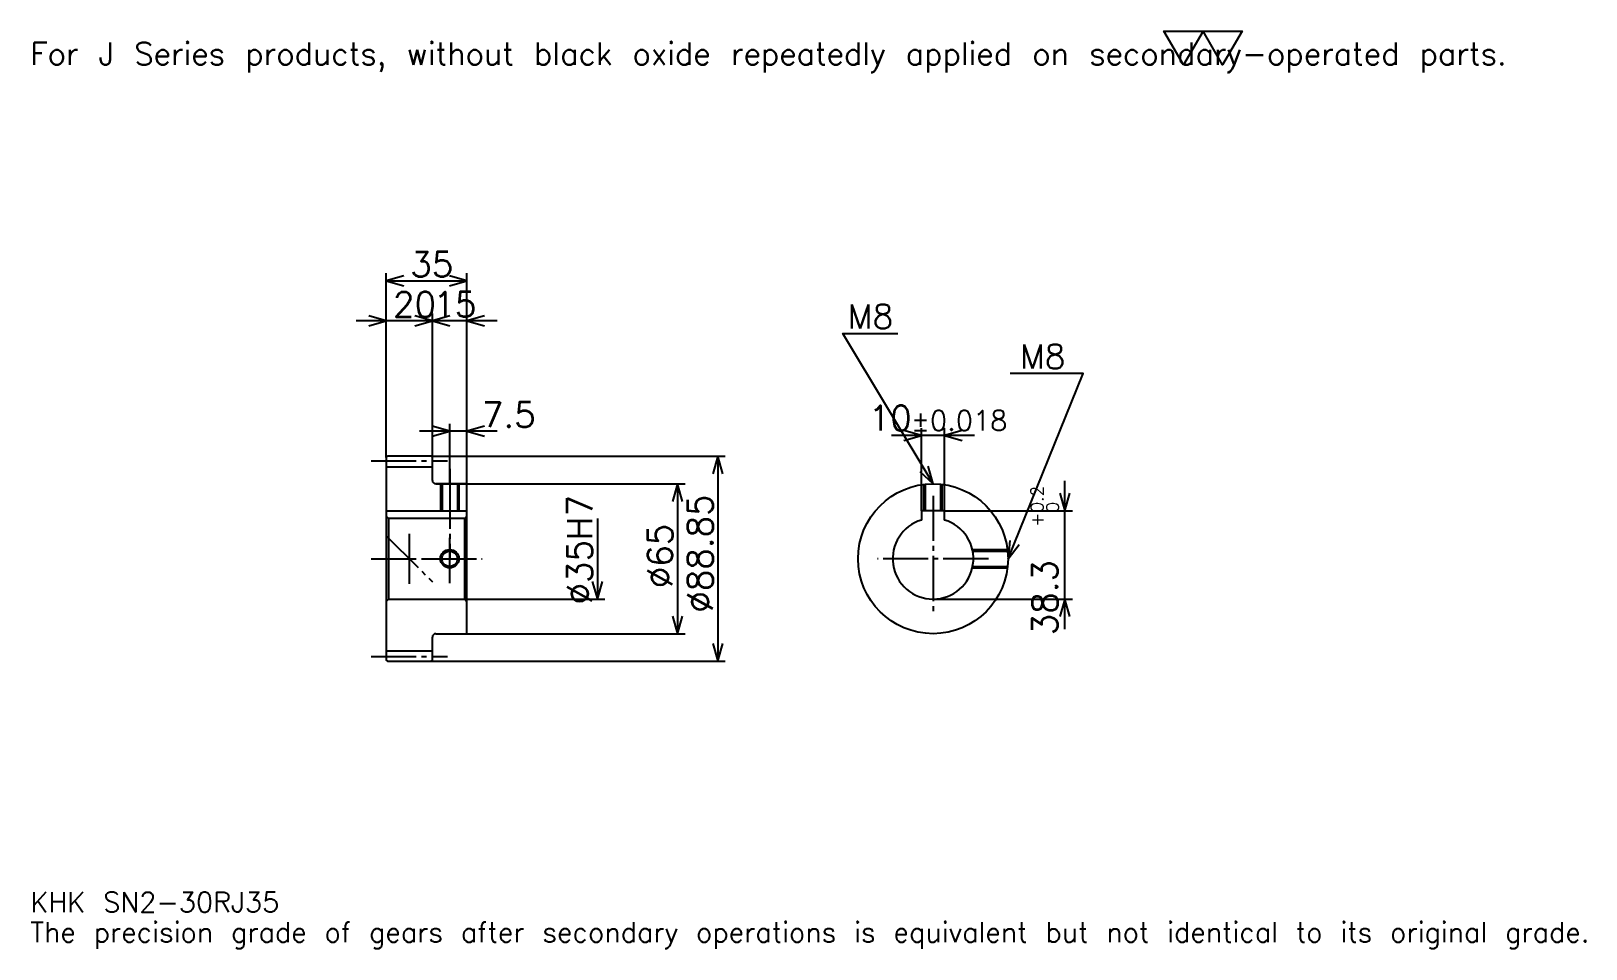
# Model space of a CAD drawing. Extents: x 22 to 696, y 8 to 406.
import ezdxf

# ---------------------------------------------------------------- set-up
doc = ezdxf.new("R2010")
doc.units = 0
doc.linetypes.add('DASHDOT', pattern=[26.086956, 19.565217, -2.173913, 2.173913, -2.173913])
doc.layers.get('0').update_dxf_attribs({"linetype": 'CONTINUOUS'})
doc.layers.add('DASHDOT', color=6, linetype='DASHDOT')
doc.styles.add('KANJI', font='TXT', dxfattribs={"bigfont": 'BIGFONT'})

msp = doc.modelspace()

# ---------------------------------------------------------------- linework, layer by layer
at = {"color": 5}
for p, q in [((176.086945, 221.600327), (176.086945, 300.948151)), ((176.086945, 297.687286), (211.086945, 297.687286)), ((211.086945, 221.600327), (211.086945, 300.948151)), ((196.086945, 221.600327), (196.086945, 283.556854)), ((209.130432, 280.295959), (163.043472, 280.295959)), ((224.130432, 280.295959), (183.043472, 280.295959)), ((224.130432, 232.469894), (190.543472, 232.469894)), ((203.586945, 221.600327), (203.586945, 235.730759)), ((431.195618, 230.582611), (395.108704, 230.582611)), ((408.152161, 197.973923), (408.152161, 233.843475)), ((418.152161, 197.973923), (418.152161, 233.843475)), ((176.086945, 221.100327), (176.086945, 221.600327)), ((195.586945, 221.600327), (211.086945, 221.600327)), ((196.086945, 221.100327), (196.086945, 221.600327)), ((203.586945, 209.67392), (203.586945, 221.600327)), ((203.586945, 209.67392), (203.586945, 221.600327)), ((211.086945, 221.600327), (323.043457, 221.600327)), ((211.086945, 209.17392), (211.086945, 221.600327)), ((319.782593, 221.600327), (319.782593, 132.747513)), ((197.586945, 209.67392), (211.086945, 209.67392)), ((211.086945, 209.67392), (305.652161, 209.67392)), ((302.391296, 209.67392), (302.391296, 144.67392)), ((470.32608, 146.630447), (470.32608, 211.017395)), ((418.152161, 197.973923), (473.586945, 197.973923)), ((267.608704, 194.67392), (267.608704, 159.67392)), ((211.086945, 159.67392), (270.869568, 159.67392)), ((413.152161, 159.67392), (473.586945, 159.67392)), ((197.586945, 144.67392), (211.086945, 144.67392)), ((211.086945, 144.67392), (305.652161, 144.67392)), ((195.586945, 132.747513), (211.086945, 132.747513)), ((211.086945, 132.747513), (323.043457, 132.747513))]:
    msp.add_line(p, q, dxfattribs=at)
at = {"color": 4}
for p, q in [((176.086945, 217.100327), (196.086945, 217.100327)), ((176.086945, 197.973923), (211.086945, 197.973923)), ((210.086945, 194.67392), (211.086945, 195.67392)), ((177.086945, 194.67392), (177.086945, 159.67392)), ((210.086945, 159.67392), (211.086945, 158.67392)), ((176.086945, 137.247513), (196.086945, 137.247513))]:
    msp.add_line(p, q, dxfattribs=at)
at = {"color": 7}
msp.add_line((186.086945, 188.043488), (186.086945, 166.304352), dxfattribs=at)
msp.add_lwpolyline([(521.739136, 391.304352), (513.260864, 406), (547.17395, 406), (538.695679, 391.304352), (530.217407, 406), (521.739136, 391.304352)], dxfattribs=at)
at = {"color": 5}
for points in [[(183.695633, 299.861206), (176.086945, 297.687286), (183.695633, 295.513367)], [(203.478241, 295.513367), (211.086945, 297.687286), (203.478241, 299.861206)], [(168.478256, 278.12207), (176.086945, 280.295959), (168.478256, 282.469879)], [(188.478241, 278.12207), (196.086945, 280.295959), (188.478241, 282.469879)], [(203.695648, 282.469879), (196.086945, 280.295959), (203.695648, 278.12207)], [(218.695648, 282.469879), (211.086945, 280.295959), (218.695648, 278.12207)], [(413.152161, 209.67392), (374.021729, 274.891296), (397.934753, 274.891296)], [(445.652161, 177.17392), (478.260864, 257.5), (446.521729, 257.5)], [(195.978241, 230.295975), (203.586945, 232.469894), (195.978241, 234.643799)], [(218.695648, 234.643799), (211.086945, 232.469894), (218.695648, 230.295975)], [(400.543457, 228.408707), (408.152161, 230.582611), (400.543457, 232.756531)], [(425.760864, 232.756531), (418.152161, 230.582611), (425.760864, 228.408707)], [(321.956512, 213.991638), (319.782593, 221.600327), (317.608673, 213.991638)], [(407.373413, 215.079849), (413.152161, 209.67392), (411.101624, 217.316788)], [(304.565186, 202.065216), (302.391296, 209.67392), (300.217377, 202.065216)], [(468.152161, 205.582611), (470.32608, 197.973923), (472.5, 205.582611)], [(446.499847, 185.04155), (445.652161, 177.17392), (450.528381, 183.406143)], [(265.434784, 167.282623), (267.608704, 159.67392), (269.782593, 167.282623)], [(472.5, 152.065216), (470.32608, 159.67392), (468.152161, 152.065216)], [(300.217377, 152.282623), (302.391296, 144.67392), (304.565186, 152.282623)], [(317.608673, 140.356201), (319.782593, 132.747513), (321.956512, 140.356201)]]:
    msp.add_lwpolyline(points, dxfattribs=at)
at = {"color": 4}
for points in [[(196.086945, 211.17392), (196.086945, 221.100327), (195.586945, 221.600327), (176.586945, 221.600327), (176.086945, 221.100327), (176.086945, 158.67392)], [(197.586945, 144.67392), (210.586945, 144.67392), (211.086945, 145.17392), (211.086945, 209.17392), (210.586945, 209.67392), (197.586945, 209.67392)], [(199.586945, 209.67392), (199.586945, 197.973923)], [(200.261948, 209.67392), (200.261948, 197.973923)], [(206.911942, 209.67392), (206.911942, 197.973923)], [(207.586945, 209.67392), (207.586945, 197.973923)], [(409.152161, 197.973923), (409.152161, 209.426819)], [(409.827148, 197.973923), (409.827148, 209.503387)], [(416.477173, 197.973923), (416.477173, 209.503387)], [(417.152161, 197.973923), (417.152161, 209.426819)], [(176.086945, 158.67392), (177.086945, 159.67392), (210.086945, 159.67392), (210.086945, 194.67392), (177.086945, 194.67392), (176.086945, 195.67392)], [(418.152161, 193.944427), (418.152161, 197.973923), (408.152161, 197.973923), (408.152161, 193.944427)], [(430.188904, 181.17392), (445.40506, 181.17392)], [(430.333374, 180.498917), (445.481628, 180.498917)], [(430.188904, 173.17392), (445.40506, 173.17392)], [(430.333374, 173.848923), (445.481628, 173.848923)], [(176.086945, 158.67392), (176.086945, 133.247513), (176.586945, 132.747513), (195.586945, 132.747513), (196.086945, 133.247513), (196.086945, 143.17392)]]:
    msp.add_lwpolyline(points, dxfattribs=at)
for centre, radius in [((413.152161, 177.17392), 32.5), ((203.586945, 177.17392), 3.325)]:
    msp.add_circle(centre, radius, dxfattribs=at)
at = {"color": 7}
msp.add_circle((203.586945, 177.17392), 4, dxfattribs=at)
at = {"color": 4}
for centre, radius, start, end in [((197.586945, 211.17392), 1.5, 180, 270), ((413.152161, 177.17392), 17.5, 106.601549926, 73.398450074), ((197.586945, 143.17392), 1.5, 90, 180)]:
    msp.add_arc(centre, radius, start, end, dxfattribs=at)
at = {"layer": 'DASHDOT', "color": 7}
for p, q in [((169.565201, 219.600327), (202.608688, 219.600327)), ((203.586945, 209.67392), (203.586945, 177.17392)), ((413.152161, 204.495667), (413.152161, 153.152176)), ((176.086945, 187.17392), (196.086945, 167.17392)), ((169.565201, 177.17392), (217.608688, 177.17392)), ((437.173889, 177.17392), (389.130432, 177.17392)), ((169.565201, 134.747513), (202.608688, 134.747513))]:
    msp.add_line(p, q, dxfattribs=at)
for points in [[(203.586945, 216.195663), (203.586945, 191.452179)], [(203.586945, 166.652176), (203.586945, 187.695663)], [(193.065201, 177.17392), (214.108688, 177.17392)]]:
    msp.add_lwpolyline(points, dxfattribs=at)

# ---------------------------------------------------------------- texts
at = {"color": 7, "style": 'KANJI'}
for s, height, p in [('For J Series products, without black oxide repeatedly applied on secondary-operated parts.', 9.782609, (21.73913, 391.304352)), ('35', 10.869565, (186.521729, 299.426422)), ('20', 10.869565, (179.021729, 282.035095)), ('15', 10.869565, (196.521729, 282.035095)), ('M8', 10.434783, (376.195618, 277.065216)), ('M8', 10.434783, (450.869568, 259.67392)), ('7.5', 10.869565, (217.608688, 234.209015)), ('10', 10.869565, (385.280457, 232.756531)), ('%%p0.018', 8.695652, (403.648682, 232.756531)), ('KHK SN2-30RJ35', 8.695652, (21.73913, 23.913044)), ('The precision grade of gears after secondary operations is equivalent but not identical to its original grade.', 8.695652, (21.73913, 10.869565))]:
    msp.add_text(s, height=height, dxfattribs=at).set_placement(p)
for s, height, p in [('%%c35H7', 10.869565, (265.434784, 157.33696)), ('%%c88.85', 10.869565, (317.608673, 153.804352)), ('0.2', 5.434783, (460.978241, 197.135635)), ('+', 5.434783, (460.978241, 191.048676)), ('0', 5.434783, (467.717377, 197.135635)), ('%%c65', 10.869565, (300.217377, 164.402176)), ('38.3', 10.869565, (467.065216, 144.000885))]:
    msp.add_text(s, height=height, rotation=90, dxfattribs=at).set_placement(p)

doc.saveas('drawing.dxf')
